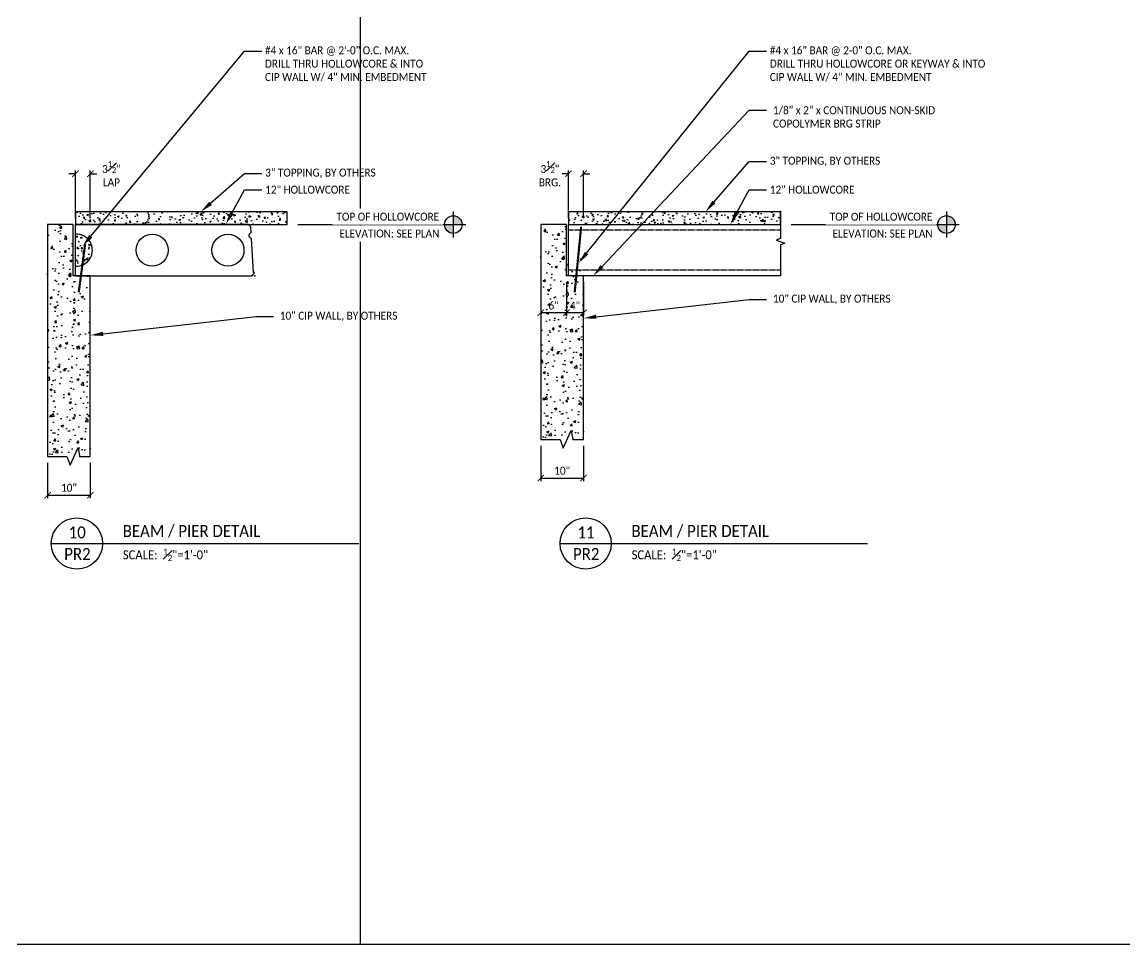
# Model space of a CAD drawing. Header units: inches. Extents: x -4800 to 29350, y 0 to 14051.
# Drawn here: x 1325.4 to 1583.8, y 292.1 to 510 of the extents above; entities that cross this region are included whole.
import ezdxf
from ezdxf import colors
from ezdxf.entities.mleader import LeaderData, LeaderLine
from ezdxf.enums import TextEntityAlignment as Align
from ezdxf.math import Vec2, Vec3

# ---------------------------------------------------------------- set-up
doc = ezdxf.new("R2010")
doc.units = ezdxf.units.IN
doc.header["$LTSCALE"] = 0.5
doc.header["$MEASUREMENT"] = 0
doc.linetypes.add('HIDDEN', pattern=[0.375, 0.25, -0.125])
for name, color, linetype in [('Concrete', 8, 'Continuous'), ('DET - DIMENSIONS', 3, 'Continuous'), ('DET - TAG TITLE', 3, 'Continuous'), ('Dim', 3, 'Continuous'), ('Dim - All', 3, 'Continuous'), ('Hatch', 8, 'Continuous'), ('PC PLK - 12H in CONT.', 150, 'Continuous'), ('PC PLK - 12L in CONT.', 151, 'Continuous'), ('PC PLK - DETAIL SECION', 1, 'Continuous'), ('Plank -  8 inch', 70, 'Continuous'), ('Plank - 12 inch', 150, 'Continuous'), ('Rebar', 150, 'Continuous'), ('Text - Detail', 3, 'Continuous'), ('TITLE - TEXT', 3, 'Continuous'), ('Walls - CMU-CIP', 12, 'Continuous')]:
    doc.layers.add(name, color=color, linetype=linetype)
doc.layers.add('SHT - NO PLOT LINE 4', color=190, linetype='Continuous', plot=False)
doc.layers.get('0').freeze()
doc.styles.add('CMC-NARROW', font='calibril.ttf', dxfattribs={"width": 0.9})
doc.dimstyles.new('CMC-NARROW', dxfattribs={"dimscale": 96, "dimtxt": 0.078125, "dimasz": 0.0625, "dimexe": 0.03125, "dimexo": 0.0625, "dimgap": 0.03125, "dimtad": 1, "dimdec": 4, "dimzin": 3, "dimdsep": 46, "dimlunit": 4, "dimtxsty": 'CMC-NARROW', "dimblk": 'ARCHTICK', "dimcen": 0, "dimclrd": 256, "dimclre": 256, "dimclrt": 256, "dimazin": 1, "dimtfac": 0.75, "dimtdec": 4, "dimtofl": 0, "dimtmove": 1, "dimatfit": 0, "dimfxl": 1, "dimtfillclr": 256, "dimfrac": 1, "dimtzin": 0, "dimlwd": -1, "dimlwe": -1, "dimarcsym": 0})

# ---------------------------------------------------------------- blocks, each defined once
blk = doc.blocks.new('_ArchTick')
at = {"color": 0, "linetype": 'ByBlock', "const_width": 0.15}
blk.add_lwpolyline([(-0.5, -0.5), (0.5, 0.5)], dxfattribs=at)
blk = doc.blocks.new('*D54')
at = {"layer": 'Defpoints', "color": 0, "transparency": 16777216}
for p in [(1200, 294), (2160, 294), (2160, 195.9)]:
    blk.add_point(p, dxfattribs=at)
at = {"layer": 'SHT - NO PLOT LINE 4', "transparency": 16777216}
for p, q in [((1200, 275.25), (1200, 186.52)), ((2160, 275.25), (2160, 186.52)), ((1200, 195.9), (2160, 195.9))]:
    blk.add_line(p, q, dxfattribs=at)
at = {"layer": 'SHT - NO PLOT LINE 4', "transparency": 16777216, "xscale": 18.75, "yscale": 18.75, "zscale": 18.75, "rotation": 180}
blk.add_blockref('_ArchTick', (1200, 195.9), dxfattribs=at)
at = {"layer": 'SHT - NO PLOT LINE 4', "transparency": 16777216, "xscale": 18.75, "yscale": 18.75, "zscale": 18.75}
blk.add_blockref('_ArchTick', (2160, 195.9), dxfattribs=at)
at = {"layer": 'SHT - NO PLOT LINE 4', "transparency": 16777216, "insert": (1680, 217.24), "char_height": 23.438, "attachment_point": 5, "style": 'CMC-NARROW'}
blk.add_mtext('80\'-0"', dxfattribs=at)
blk = doc.blocks.new('_Integral')
at = {"color": 0, "linetype": 'ByBlock', "lineweight": -2}
for centre, start, end in [((0.445, -0.091), 102, 168), ((-0.445, 0.091), 282, 348)]:
    blk.add_arc(centre, 0.454, start, end, dxfattribs=at)
blk = doc.blocks.new('*D525')
at = {"layer": 'Defpoints', "color": 0, "transparency": 16777216}
for p in [(1337.93, 474.48), (1337.93, 462.57), (1341.43, 462.57)]:
    blk.add_point(p, dxfattribs=at)
at = {"layer": 'DET - DIMENSIONS', "transparency": 16777216}
for p, q in [((1337.93, 474.48), (1336.43, 474.48)), ((1337.93, 464.07), (1337.93, 475.23)), ((1341.43, 464.07), (1341.43, 475.23)), ((1341.43, 474.48), (1342.93, 474.48))]:
    blk.add_line(p, q, dxfattribs=at)
at = {"layer": 'DET - DIMENSIONS', "transparency": 16777216, "xscale": 1.5, "yscale": 1.5, "zscale": 1.5}
blk.add_blockref('_ArchTick', (1337.93, 474.48), dxfattribs=at)
at = {"layer": 'DET - DIMENSIONS', "transparency": 16777216, "xscale": 1.5, "yscale": 1.5, "zscale": 1.5, "rotation": 180}
blk.add_blockref('_ArchTick', (1341.43, 474.48), dxfattribs=at)
at = {"layer": 'DET - DIMENSIONS', "transparency": 16777216, "insert": (1346.39, 474.48), "char_height": 1.875, "attachment_point": 5, "style": 'CMC-NARROW'}
blk.add_mtext('3{\\H0.75x;\\S1#2;}"\\PLAP', dxfattribs=at)
blk = doc.blocks.new('*D524')
at = {"layer": 'Defpoints', "color": 0, "transparency": 16777216}
for p in [(1331.43, 408.24), (1341.43, 408.24), (1341.43, 399.18)]:
    blk.add_point(p, dxfattribs=at)
at = {"layer": 'Dim', "transparency": 16777216}
for p, q in [((1331.43, 406.74), (1331.43, 398.43)), ((1341.43, 406.74), (1341.43, 398.43)), ((1331.43, 399.18), (1341.43, 399.18))]:
    blk.add_line(p, q, dxfattribs=at)
at = {"layer": 'Dim', "transparency": 16777216, "xscale": 1.5, "yscale": 1.5, "zscale": 1.5, "rotation": 180}
blk.add_blockref('_ArchTick', (1331.43, 399.18), dxfattribs=at)
at = {"layer": 'Dim', "transparency": 16777216, "xscale": 1.5, "yscale": 1.5, "zscale": 1.5}
blk.add_blockref('_ArchTick', (1341.43, 399.18), dxfattribs=at)
at = {"layer": 'Dim', "transparency": 16777216, "insert": (1336.43, 400.89), "char_height": 1.875, "attachment_point": 5, "style": 'CMC-NARROW'}
blk.add_mtext('10"', dxfattribs=at)
blk = doc.blocks.new('A$C6D9D12D0')
at = {"layer": 'Concrete'}
h = blk.add_hatch(dxfattribs=at)
h.set_pattern_fill('AR-CONC', color=256, scale=0.5)
h.set_pattern_definition([(50, (-8908.611, -855.5062), (3.5863009, -0.3137607), [0.375, -4.125]), (355, (-8908.611, -855.506), (-0.6937567, 3.7609607), [0.3, -3.3]), (100.451444, (-8908.3123, -855.5323), (2.8925442, 3.4472), [0.318701, -3.5057106]), (46.1842, (-8908.611, -854.506), (5.3362067, -0.8275964), [0.5625, -6.1875]), (96.635635, (-8908.1664, -854.575), (4.6733097, 4.870593), [0.4780517, -5.2585688]), (351.184164, (-8908.611, -854.506), (4.6733097, 4.870593), [0.45, -4.95]), (21, (-8908.111, -854.7562), (2.9845353, -2.0130945), [0.375, -4.125]), (326, (-8908.111, -854.756), (1.2165767, 3.6257502), [0.3, -3.3]), (71.451445, (-8907.8624, -854.924), (4.2011119, 1.6126558), [0.318701, -3.5057106]), (37.5, (-8908.6111, -855.5062), (0.06079928, 1.66446927), [0, -3.26, 0, -3.35, 0, -3.3125]), (7.5, (-8908.6111, -855.5062), (1.3153477, 1.97205856), [0, -1.91, 0, -3.185, 0, -1.2625]), (327.5, (-8909.7261, -855.5062), (2.66911218, -0.11277436), [0, -1.25, 0, -3.9, 0, -5.175]), (317.5, (-8910.2261, -855.5062), (2.91593085, 0.5005249), [0, -1.625, 0, -2.59, 0, -3.675])])
h.paths.add_polyline_path([(0, 9.74), (0, 2.26, 1.069045)])
at = {"layer": 'PC PLK - 12H in CONT.'}
blk.add_line((0, 0), (0, 12), dxfattribs=at)
blk.add_lwpolyline([(0, 0), (41.4, 0), (41.91, 0.51), (41.94, 0.75), (41.7, 0.75), (41.24, 8.76, -0.769999), (41.15, 10.07), (41.08, 11.5), (40.58, 12), (0, 12)], format="xyb", dxfattribs=at)
for centre in [(18, 6), (35.75, 6)]:
    blk.add_circle(centre, 3.75, dxfattribs=at)
blk.add_arc((0.25, 6), 3.75, 266.1774, 93.8226, dxfattribs=at)
at = {"layer": 'PC PLK - 12L in CONT.'}
blk.add_point((42, 0), dxfattribs=at)
blk = doc.blocks.new('*D527')
at = {"layer": 'Defpoints', "color": 0, "transparency": 16777216}
for p in [(1453.46, 474.48), (1453.46, 462.57), (1456.96, 462.57)]:
    blk.add_point(p, dxfattribs=at)
at = {"layer": 'DET - DIMENSIONS', "transparency": 16777216}
for p, q in [((1453.46, 474.48), (1451.96, 474.48)), ((1453.46, 464.07), (1453.46, 475.23)), ((1456.96, 464.07), (1456.96, 475.23)), ((1456.96, 474.48), (1458.46, 474.48))]:
    blk.add_line(p, q, dxfattribs=at)
at = {"layer": 'DET - DIMENSIONS', "transparency": 16777216, "xscale": 1.5, "yscale": 1.5, "zscale": 1.5}
blk.add_blockref('_ArchTick', (1453.46, 474.48), dxfattribs=at)
at = {"layer": 'DET - DIMENSIONS', "transparency": 16777216, "xscale": 1.5, "yscale": 1.5, "zscale": 1.5, "rotation": 180}
blk.add_blockref('_ArchTick', (1456.96, 474.48), dxfattribs=at)
at = {"layer": 'DET - DIMENSIONS', "transparency": 16777216, "insert": (1449.09, 474.48), "char_height": 1.875, "attachment_point": 5, "style": 'CMC-NARROW'}
blk.add_mtext('3{\\H0.75x;\\S1#2;}"\\PBRG.', dxfattribs=at)
blk = doc.blocks.new('*D528')
at = {"layer": 'Defpoints', "color": 0, "transparency": 16777216}
for p in [(1446.96, 412.24), (1456.96, 412.24), (1456.96, 403.18)]:
    blk.add_point(p, dxfattribs=at)
at = {"layer": 'Dim', "transparency": 16777216}
for p, q in [((1446.96, 410.74), (1446.96, 402.43)), ((1456.96, 410.74), (1456.96, 402.43)), ((1446.96, 403.18), (1456.96, 403.18))]:
    blk.add_line(p, q, dxfattribs=at)
at = {"layer": 'Dim', "transparency": 16777216, "xscale": 1.5, "yscale": 1.5, "zscale": 1.5, "rotation": 180}
blk.add_blockref('_ArchTick', (1446.96, 403.18), dxfattribs=at)
at = {"layer": 'Dim', "transparency": 16777216, "xscale": 1.5, "yscale": 1.5, "zscale": 1.5}
blk.add_blockref('_ArchTick', (1456.96, 403.18), dxfattribs=at)
at = {"layer": 'Dim', "transparency": 16777216, "insert": (1451.96, 404.89), "char_height": 1.875, "attachment_point": 5, "style": 'CMC-NARROW'}
blk.add_mtext('10"', dxfattribs=at)
blk = doc.blocks.new('*D529')
at = {"layer": 'Defpoints', "color": 0, "transparency": 16777216}
for p in [(1452.96, 450.57), (1456.96, 450.57), (1452.96, 441.89)]:
    blk.add_point(p, dxfattribs=at)
at = {"layer": 'DET - DIMENSIONS', "transparency": 16777216}
for p, q in [((1452.96, 449.07), (1452.96, 441.14)), ((1456.96, 449.07), (1456.96, 441.14)), ((1456.96, 441.89), (1452.96, 441.89))]:
    blk.add_line(p, q, dxfattribs=at)
at = {"layer": 'DET - DIMENSIONS', "transparency": 16777216, "xscale": 1.5, "yscale": 1.5, "zscale": 1.5, "rotation": 180}
blk.add_blockref('_ArchTick', (1452.96, 441.89), dxfattribs=at)
at = {"layer": 'DET - DIMENSIONS', "transparency": 16777216, "xscale": 1.5, "yscale": 1.5, "zscale": 1.5}
blk.add_blockref('_ArchTick', (1456.96, 441.89), dxfattribs=at)
at = {"layer": 'DET - DIMENSIONS', "transparency": 16777216, "insert": (1454.96, 443.58), "char_height": 1.875, "attachment_point": 5, "style": 'CMC-NARROW'}
blk.add_mtext('4"', dxfattribs=at)
blk = doc.blocks.new('*D530')
at = {"layer": 'Defpoints', "color": 0, "transparency": 16777216}
for p in [(1446.96, 462.57), (1452.96, 450.57), (1446.96, 441.89)]:
    blk.add_point(p, dxfattribs=at)
at = {"layer": 'DET - DIMENSIONS', "transparency": 16777216}
for p, q in [((1446.96, 461.07), (1446.96, 441.14)), ((1452.96, 449.07), (1452.96, 441.14)), ((1452.96, 441.89), (1446.96, 441.89))]:
    blk.add_line(p, q, dxfattribs=at)
at = {"layer": 'DET - DIMENSIONS', "transparency": 16777216, "xscale": 1.5, "yscale": 1.5, "zscale": 1.5, "rotation": 180}
blk.add_blockref('_ArchTick', (1446.96, 441.89), dxfattribs=at)
at = {"layer": 'DET - DIMENSIONS', "transparency": 16777216, "xscale": 1.5, "yscale": 1.5, "zscale": 1.5}
blk.add_blockref('_ArchTick', (1452.96, 441.89), dxfattribs=at)
at = {"layer": 'DET - DIMENSIONS', "transparency": 16777216, "insert": (1449.96, 443.59), "char_height": 1.875, "attachment_point": 5, "style": 'CMC-NARROW'}
blk.add_mtext('6"', dxfattribs=at)

msp = doc.modelspace()

# ---------------------------------------------------------------- linework, layer by layer
at = {"layer": 'SHT - NO PLOT LINE 4'}
msp.add_line((1404.6875, 294), (1404.6875, 960), dxfattribs=at)
msp.add_lwpolyline([(1200, 294), (2018.75, 294), (2018.75, 960), (1200, 960)], close=True, dxfattribs=at)

# ---------------------------------------------------------------- dimensions: what is measured, and where the dimension line sits
dim = msp.add_linear_dim(base=(2160, 195.89633), p1=(1200, 294), p2=(2160, 294), dimstyle='CMC-NARROW', override={"dimscale": 300}, dxfattribs=at)
dim.commit()
dim.dimension.update_dxf_attribs({"geometry": '*D54', "text_midpoint": (1680, 217.24248)})

# ---------------------------------------------------------------- next in the draw order: leaders
at = {"layer": 'TITLE - TEXT'}
ml = msp.add_multileader_mtext('Standard', dxfattribs=at)
ml.set_content('\\A1;- TOP OF GARAGE FLOOR SLAB ELEVATION = {\\C6;(-12\'-8")}  (AT HIGH POINTS)', color=256, style='CMC-NARROW')
ml.set_leader_properties(linetype='ByLayer')
ml.set_arrow_properties(name='INTEGRAL')
ml.build(insert=Vec2(0, 0))
ml.multileader.update_dxf_attribs({"dogleg_length": 0.36, "arrow_head_size": 18, "scale": 48})
ctx = ml.context
ctx.base_point, ctx.scale, ctx.char_height, ctx.arrow_head_size, ctx.landing_gap_size, ctx.plane_origin = Vec3(3494.20543, 6145.12868), 48, 11.25, 18, 144, Vec3(3457.67065, 6197.67004)
notes = []
notes.append((ctx, [(0, (0, 0, 0), (0, 0), (1, 0), 1, [])]))
ctx.mtext.insert, ctx.mtext.flow_direction = Vec3(3638.20543, 6152.22916), 5
ctx.mtext.has_bg_fill, ctx.mtext.bg_color, ctx.mtext.bg_scale_factor, ctx.mtext.bg_transparency, ctx.mtext.use_window_bg_color = 1, -1027028792, 1.5, 0, 1
for ctx, leaders in notes:
    for number, flags, end, landing, length, lines in leaders:
        leader = LeaderData()
        leader.index, (leader.has_last_leader_line, leader.has_dogleg_vector, leader.attachment_direction) = number, flags
        leader.last_leader_point, leader.dogleg_vector, leader.dogleg_length = Vec3(end), Vec3(landing), length
        for number, points, colour, breaks in lines:
            line = LeaderLine()
            line.index, line.vertices, line.color, line.breaks = number, Vec3.list(points), colors.encode_raw_color(colour), breaks
            leader.lines.append(line)
        ctx.leaders.append(leader)

# ---------------------------------------------------------------- next in the draw order: leaders
ml = msp.add_multileader_mtext('Standard', dxfattribs=at)
ml.set_content('\\A1;- TOP OF INTERIOR COLUMN FOOTING ELEVATION = {\\C6;NA} (U.N.O.)', color=256, style='CMC-NARROW')
ml.set_leader_properties(linetype='ByLayer')
ml.set_arrow_properties(name='INTEGRAL')
ml.build(insert=Vec2(0, 0))
ml.multileader.update_dxf_attribs({"dogleg_length": 0.36, "arrow_head_size": 18, "scale": 48})
ctx = ml.context
ctx.base_point, ctx.scale, ctx.char_height, ctx.arrow_head_size, ctx.landing_gap_size, ctx.plane_origin = Vec3(3494.20543, 6170.67558), 48, 11.25, 18, 144, Vec3(3457.67065, 6223.21694)
notes = []
notes.append((ctx, [(0, (0, 0, 0), (0, 0), (1, 0), 1, [])]))
ctx.mtext.insert, ctx.mtext.flow_direction = Vec3(3638.20543, 6177.77606), 5
ctx.mtext.has_bg_fill, ctx.mtext.bg_color, ctx.mtext.bg_scale_factor, ctx.mtext.bg_transparency, ctx.mtext.use_window_bg_color = 1, -1027028792, 1.5, 0, 1
for ctx, leaders in notes:
    for number, flags, end, landing, length, lines in leaders:
        leader = LeaderData()
        leader.index, (leader.has_last_leader_line, leader.has_dogleg_vector, leader.attachment_direction) = number, flags
        leader.last_leader_point, leader.dogleg_vector, leader.dogleg_length = Vec3(end), Vec3(landing), length
        for number, points, colour, breaks in lines:
            line = LeaderLine()
            line.index, line.vertices, line.color, line.breaks = number, Vec3.list(points), colors.encode_raw_color(colour), breaks
            leader.lines.append(line)
        ctx.leaders.append(leader)

# ---------------------------------------------------------------- next in the draw order: leaders
ml = msp.add_multileader_mtext('Standard', dxfattribs=at)
ml.set_content('\\A1;- TOP OF PRECAST PLANK ELEV. "LEVEL-1" = {\\C6;(-0\'-3") }(U.N.O.)', color=256, style='CMC-NARROW')
ml.set_leader_properties(linetype='ByLayer')
ml.set_arrow_properties(name='INTEGRAL')
ml.build(insert=Vec2(0, 0))
ml.multileader.update_dxf_attribs({"dogleg_length": 0.36, "arrow_head_size": 18, "scale": 48})
ctx = ml.context
ctx.base_point, ctx.scale, ctx.char_height, ctx.arrow_head_size, ctx.landing_gap_size, ctx.plane_origin = Vec3(3494.20543, 6119.32985), 48, 11.25, 18, 144, Vec3(3457.67065, 6173.9429)
notes = []
notes.append((ctx, [(0, (0, 0, 0), (0, 0), (1, 0), 1, [])]))
ctx.mtext.insert, ctx.mtext.flow_direction = Vec3(3638.20543, 6126.43033), 5
ctx.mtext.has_bg_fill, ctx.mtext.bg_color, ctx.mtext.bg_scale_factor, ctx.mtext.bg_transparency, ctx.mtext.use_window_bg_color = 1, -1027028792, 1.5, 0, 1
for ctx, leaders in notes:
    for number, flags, end, landing, length, lines in leaders:
        leader = LeaderData()
        leader.index, (leader.has_last_leader_line, leader.has_dogleg_vector, leader.attachment_direction) = number, flags
        leader.last_leader_point, leader.dogleg_vector, leader.dogleg_length = Vec3(end), Vec3(landing), length
        for number, points, colour, breaks in lines:
            line = LeaderLine()
            line.index, line.vertices, line.color, line.breaks = number, Vec3.list(points), colors.encode_raw_color(colour), breaks
            leader.lines.append(line)
        ctx.leaders.append(leader)

# ---------------------------------------------------------------- next in the draw order: leaders
ml = msp.add_multileader_mtext('Standard', dxfattribs=at)
ml.set_content('\\A1;- TOP OF FIN. FLOOR ELEV. "LEVEL-1" = {\\C6;0\'-0"} ({\\C6;3" TOPPING})', color=256, style='CMC-NARROW')
ml.set_leader_properties(linetype='ByLayer')
ml.set_arrow_properties(name='INTEGRAL')
ml.build(insert=Vec2(0, 0))
ml.multileader.update_dxf_attribs({"dogleg_length": 0.36, "arrow_head_size": 18, "scale": 48})
ctx = ml.context
ctx.base_point, ctx.scale, ctx.char_height, ctx.arrow_head_size, ctx.landing_gap_size, ctx.plane_origin = Vec3(3494.20543, 6092.66734), 48, 11.25, 18, 144, Vec3(3457.67065, 6150.14846)
notes = []
notes.append((ctx, [(0, (0, 0, 0), (0, 0), (1, 0), 1, [])]))
ctx.mtext.insert, ctx.mtext.flow_direction = Vec3(3638.20543, 6099.76782), 5
ctx.mtext.has_bg_fill, ctx.mtext.bg_color, ctx.mtext.bg_scale_factor, ctx.mtext.bg_transparency, ctx.mtext.use_window_bg_color = 1, -1027028792, 1.5, 0, 1
for ctx, leaders in notes:
    for number, flags, end, landing, length, lines in leaders:
        leader = LeaderData()
        leader.index, (leader.has_last_leader_line, leader.has_dogleg_vector, leader.attachment_direction) = number, flags
        leader.last_leader_point, leader.dogleg_vector, leader.dogleg_length = Vec3(end), Vec3(landing), length
        for number, points, colour, breaks in lines:
            line = LeaderLine()
            line.index, line.vertices, line.color, line.breaks = number, Vec3.list(points), colors.encode_raw_color(colour), breaks
            leader.lines.append(line)
        ctx.leaders.append(leader)

# ---------------------------------------------------------------- next in the draw order: leaders
ml = msp.add_multileader_mtext('Standard', dxfattribs=at)
ml.set_content('\\A1;- TOP OF PRECAST PLANK ELEV. "COURTYARD" = {\\C6;(-0\'-9") SEE PLAN FOR LOC.}', color=256, style='CMC-NARROW')
ml.set_leader_properties(linetype='ByLayer')
ml.set_arrow_properties(name='INTEGRAL')
ml.build(insert=Vec2(0, 0))
ml.multileader.update_dxf_attribs({"dogleg_length": 0.36, "arrow_head_size": 18, "scale": 48})
ctx = ml.context
ctx.base_point, ctx.scale, ctx.char_height, ctx.arrow_head_size, ctx.landing_gap_size, ctx.plane_origin = Vec3(3494.20543, 6065.71771), 48, 11.25, 18, 144, Vec3(3457.67065, 6120.33076)
notes = []
notes.append((ctx, [(0, (0, 0, 0), (0, 0), (1, 0), 1, [])]))
ctx.mtext.insert, ctx.mtext.flow_direction = Vec3(3638.20543, 6072.81819), 5
ctx.mtext.has_bg_fill, ctx.mtext.bg_color, ctx.mtext.bg_scale_factor, ctx.mtext.bg_transparency, ctx.mtext.use_window_bg_color = 1, -1027028792, 1.5, 0, 1
for ctx, leaders in notes:
    for number, flags, end, landing, length, lines in leaders:
        leader = LeaderData()
        leader.index, (leader.has_last_leader_line, leader.has_dogleg_vector, leader.attachment_direction) = number, flags
        leader.last_leader_point, leader.dogleg_vector, leader.dogleg_length = Vec3(end), Vec3(landing), length
        for number, points, colour, breaks in lines:
            line = LeaderLine()
            line.index, line.vertices, line.color, line.breaks = number, Vec3.list(points), colors.encode_raw_color(colour), breaks
            leader.lines.append(line)
        ctx.leaders.append(leader)

# ---------------------------------------------------------------- next in the draw order: hatches: boundary and pattern name
at = {"layer": 'Concrete'}
h = msp.add_hatch(dxfattribs=at)
h.set_pattern_fill('AR-CONC', color=256, scale=0.5)
h.set_pattern_definition([(50, (-4450.619, 1422.117), (3.5863009, -0.3137607), [0.375, -4.125]), (355, (-4450.619, 1422.117), (-0.6937567, 3.7609607), [0.3, -3.3]), (100.451444, (-4450.32, 1422.0908), (2.8925442, 3.4472), [0.318701, -3.5057106]), (46.1842, (-4450.619, 1423.117), (5.3362067, -0.8275964), [0.5625, -6.1875]), (96.63564, (-4450.174, 1423.048), (4.6733097, 4.870593), [0.4780517, -5.258569]), (351.18416, (-4450.619, 1423.117), (4.6733097, 4.870593), [0.45, -4.95]), (21, (-4450.119, 1422.867), (2.9845353, -2.0130945), [0.375, -4.125]), (326, (-4450.119, 1422.867), (1.2165767, 3.6257502), [0.3, -3.3]), (71.451445, (-4449.8702, 1422.699), (4.2011119, 1.6126558), [0.318701, -3.5057106]), (37.5, (-4450.6189, 1422.1169), (0.06079928, 1.66446927), [0, -3.26, 0, -3.35, 0, -3.3125]), (7.5, (-4450.6189, 1422.1169), (1.3153477, 1.97205856), [0, -1.91, 0, -3.185, 0, -1.2625]), (327.5, (-4451.7339, 1422.1169), (2.66911218, -0.11277436), [0, -1.25, 0, -3.9, 0, -5.175]), (317.5, (-4452.234, 1422.117), (2.91593085, 0.5005249), [0, -1.625, 0, -2.59, 0, -3.675])])
h.paths.add_polyline_path([(1387.56099, 462.56776), (1387.56099, 465.56776), (1337.93183, 465.56776), (1337.93183, 462.56776)])
h = msp.add_hatch(dxfattribs=at)
h.set_pattern_fill('AR-CONC', color=256, scale=0.5)
h.set_pattern_definition([(50, (-4335.086, 1423.117), (3.5863009, -0.3137607), [0.375, -4.125]), (355, (-4335.086, 1423.117), (-0.6937567, 3.7609607), [0.3, -3.3]), (100.451444, (-4334.7873, 1423.0908), (2.8925442, 3.4472), [0.318701, -3.5057106]), (46.1842, (-4335.086, 1424.117), (5.3362067, -0.8275964), [0.5625, -6.1875]), (96.63564, (-4334.6415, 1424.048), (4.6733097, 4.870593), [0.4780517, -5.258569]), (351.18416, (-4335.086, 1424.117), (4.6733097, 4.870593), [0.45, -4.95]), (21, (-4334.586, 1423.867), (2.9845353, -2.0130945), [0.375, -4.125]), (326, (-4334.586, 1423.867), (1.2165767, 3.6257502), [0.3, -3.3]), (71.451445, (-4334.3374, 1423.699), (4.2011119, 1.6126558), [0.318701, -3.5057106]), (37.5, (-4335.0861, 1423.1169), (0.06079928, 1.66446927), [0, -3.26, 0, -3.35, 0, -3.3125]), (7.5, (-4335.0861, 1423.1169), (1.3153477, 1.97205856), [0, -1.91, 0, -3.185, 0, -1.2625]), (327.5, (-4336.2011, 1423.1169), (2.66911218, -0.11277436), [0, -1.25, 0, -3.9, 0, -5.175]), (317.5, (-4336.7011, 1423.117), (2.91593085, 0.5005249), [0, -1.625, 0, -2.59, 0, -3.675])])
h.paths.add_polyline_path([(1503.09374, 462.56776), (1503.09374, 465.56776), (1453.46459, 465.56776), (1453.46459, 462.56776)])
at = {"layer": 'Hatch'}
h = msp.add_hatch(dxfattribs=at)
h.set_pattern_fill('AR-CONC', color=256, scale=0.75)
h.set_pattern_definition([(50, (4049.8906, 229.7177), (5.3794514, -0.470641), [0.5625, -6.1875]), (355, (4049.8906, 229.718), (-1.040635, 5.641441), [0.45, -4.95]), (100.45144, (4050.339, 229.6785), (4.338816, 5.1708), [0.478051, -5.258566]), (46.1842, (4049.8906, 231.218), (8.00431, -1.241395), [0.84375, -9.28125]), (96.63564, (4050.5576, 231.114), (7.009965, 7.30589), [0.717078, -7.887853]), (351.18416, (4049.8906, 231.218), (7.009965, 7.30589), [0.675, -7.425]), (21, (4050.6406, 230.8427), (4.476803, -3.019642), [0.5625, -6.1875]), (326, (4050.6406, 230.843), (1.824865, 5.438625), [0.45, -4.95]), (71.45144, (4051.0136, 230.591), (6.301668, 2.418984), [0.478051, -5.258566]), (37.5, (4049.8906, 229.7177), (0.0911989, 2.4967039), [0, -4.89, 0, -5.025, 0, -4.96875]), (7.5, (4049.8906, 229.7177), (1.9730215, 2.9580878), [0, -2.865, 0, -4.7775, 0, -1.89375]), (327.5, (4048.218, 229.7177), (4.0036683, -0.1691615), [0, -1.875, 0, -5.85, 0, -7.7625]), (317.5, (4047.468, 229.7177), (4.3738963, 0.7507874), [0, -2.4375, 0, -3.885, 0, -5.5125])])
h.paths.add_polyline_path([(1341.43183, 408.23958), (1341.43183, 450.56776), (1337.43183, 450.56776), (1337.43183, 462.56776), (1331.43183, 462.56776), (1331.43183, 408.23958), (1335.93183, 408.23958), (1336.68183, 406.17897), (1338.55683, 410.30018), (1338.93183, 408.23958)])
h = msp.add_hatch(color=256, dxfattribs=at)
h.dxf.hatch_style = 1
h.paths.add_polyline_path([(1426.46329, 464.63125, -0.414213562), (1428.52678, 462.56776), (1426.46329, 462.56776)])
h.paths.add_polyline_path([(1424.39979, 462.56776), (1426.46329, 462.56776), (1426.46329, 460.50426, -0.414213562)])
h = msp.add_hatch(dxfattribs=at)
h.set_pattern_fill('AR-CONC', color=256, scale=0.75)
h.set_pattern_definition([(50, (4165.4233, 233.7177), (5.3794514, -0.470641), [0.5625, -6.1875]), (355, (4165.4233, 233.718), (-1.040635, 5.641441), [0.45, -4.95]), (100.45144, (4165.8716, 233.6785), (4.338816, 5.1708), [0.478051, -5.258566]), (46.1842, (4165.423, 235.218), (8.00431, -1.241395), [0.84375, -9.28125]), (96.63564, (4166.09, 235.114), (7.009965, 7.30589), [0.717078, -7.887853]), (351.18416, (4165.423, 235.218), (7.009965, 7.30589), [0.675, -7.425]), (21, (4166.1733, 234.8427), (4.476803, -3.019642), [0.5625, -6.1875]), (326, (4166.1733, 234.843), (1.824865, 5.438625), [0.45, -4.95]), (71.45144, (4166.5464, 234.591), (6.301668, 2.418984), [0.478051, -5.258566]), (37.5, (4165.4233, 233.7177), (0.0911989, 2.4967039), [0, -4.89, 0, -5.025, 0, -4.96875]), (7.5, (4165.4233, 233.7177), (1.9730215, 2.9580878), [0, -2.865, 0, -4.7775, 0, -1.89375]), (327.5, (4163.7508, 233.7177), (4.0036683, -0.1691615), [0, -1.875, 0, -5.85, 0, -7.7625]), (317.5, (4163.0008, 233.7177), (4.3738963, 0.7507874), [0, -2.4375, 0, -3.885, 0, -5.5125])])
h.paths.add_polyline_path([(1456.96459, 412.23958), (1456.96459, 454.56776), (1452.96459, 454.56776), (1452.96459, 462.56776), (1446.96459, 462.56776), (1446.96459, 412.23958), (1451.46459, 412.23958), (1452.21459, 410.17897), (1454.08959, 414.30018), (1454.46459, 412.23958)])
h = msp.add_hatch(color=256, dxfattribs=at)
h.dxf.hatch_style = 1
h.paths.add_polyline_path([(1541.99604, 464.63125, -0.414213562), (1544.05954, 462.56776), (1541.99604, 462.56776)])
h.paths.add_polyline_path([(1539.93255, 462.56776), (1541.99604, 462.56776), (1541.99604, 460.50426, -0.414213562)])

# ---------------------------------------------------------------- next in the draw order: linework, layer by layer
at = {"layer": 'Concrete'}
for points in [[(1337.93183, 462.56776), (1387.56099, 462.56776), (1387.56099, 465.56776), (1337.93183, 465.56776)], [(1453.46459, 462.56776), (1503.09374, 462.56776), (1503.09374, 465.56776), (1453.46459, 465.56776)]]:
    msp.add_lwpolyline(points, close=True, dxfattribs=at)
at = {"layer": 'DET - TAG TITLE'}
for p, q in [((1332.29493, 387.83172), (1344.29493, 387.83172)), ((1344.29493, 387.83172), (1404.29493, 387.83172)), ((1451.47285, 387.83172), (1463.47285, 387.83172)), ((1463.47285, 387.83172), (1523.47285, 387.83172))]:
    msp.add_line(p, q, dxfattribs=at)
for centre in [(1338.29493, 387.83172), (1457.47285, 387.83172)]:
    msp.add_circle(centre, 6, dxfattribs=at)
at = {"layer": 'Dim - All'}
for p, q in [((1426.46329, 465.60342), (1426.46329, 459.5321)), ((1541.99604, 465.60342), (1541.99604, 459.5321)), ((1390.07692, 462.56776), (1429.39983, 462.56776)), ((1505.60967, 462.56776), (1544.93259, 462.56776))]:
    msp.add_line(p, q, dxfattribs=at)
msp.add_circle((1426.46329, 462.56776), 2.0635, dxfattribs=at)
at = {"layer": 'Plank -  8 inch', "linetype": 'HIDDEN'}
for p, q in [((1503.09374, 461.22401), (1453.46459, 461.22401)), ((1503.09374, 451.91151), (1453.46459, 451.91151))]:
    msp.add_line(p, q, dxfattribs=at)
at = {"layer": 'Plank -  8 inch'}
msp.add_lwpolyline([(1503.09374, 450.56776), (1453.46459, 450.56776), (1453.46459, 462.56776), (1503.09374, 462.56776)], dxfattribs=at)
at = {"layer": 'Plank - 12 inch', "color": 3, "linetype": 'Continuous'}
msp.add_lwpolyline([(1503.09374, 465.81776), (1503.09374, 459.31776), (1502.06344, 458.94276), (1504.12405, 458.19276), (1503.09374, 457.81776), (1503.09374, 450.56776)], dxfattribs=at)
at = {"layer": 'Rebar', "const_width": 0.5}
for points in [[(1456.40556, 462.0538), (1454.89974, 446.68712)], [(1340.22641, 458.0538), (1338.7206, 446.68712)]]:
    msp.add_lwpolyline(points, dxfattribs=at)
at = {"layer": 'Walls - CMU-CIP'}
for points in [[(1341.43183, 408.23958), (1341.43183, 450.56776), (1337.43183, 450.56776), (1337.43183, 450.56776), (1337.43183, 462.56776), (1331.43183, 462.56776), (1331.43183, 408.23958), (1335.93183, 408.23958), (1336.68183, 406.17897), (1338.55683, 410.30018), (1338.93183, 408.23958)], [(1456.96459, 412.23958), (1456.96459, 450.56776), (1452.96459, 450.56776), (1452.96459, 450.56776), (1452.96459, 462.56776), (1446.96459, 462.56776), (1446.96459, 412.23958), (1451.46459, 412.23958), (1452.21459, 410.17897), (1454.08959, 414.30018), (1454.46459, 412.23958)]]:
    msp.add_lwpolyline(points, close=True, dxfattribs=at)

# ---------------------------------------------------------------- next in the draw order: block references
at = {"layer": 'PC PLK - DETAIL SECION'}
msp.add_blockref('A$C6D9D12D0', (1337.93183, 450.56776), dxfattribs=at)

# ---------------------------------------------------------------- next in the draw order: texts
at = {"layer": 'DET - TAG TITLE', "style": 'CMC-NARROW', "width": 0.9}
for s, p in [('10', (1338.36428, 389.04706)), ('11', (1457.5422, 389.04706)), ('PR2', (1338.41505, 383.9757)), ('PR2', (1457.59296, 383.9757))]:
    msp.add_text(s, height=2.8125, dxfattribs=at).set_placement(p, align=Align.CENTER)
for p in [(1349.01947, 389.371), (1468.19738, 389.371)]:
    msp.add_text('BEAM / PIER DETAIL ', height=2.8125, dxfattribs=at).set_placement(p)
at = {"layer": 'DET - TAG TITLE', "char_height": 2.109375, "attachment_point": 1, "style": 'CMC-NARROW'}
for insert in [(1349.04981, 386.66375), (1468.22773, 386.66375)]:
    msp.add_mtext('\\A1;SCALE:  {\\H0.7x;\\S1#2;}"=1\'-0"', dxfattribs=dict(at, insert=insert))

# ---------------------------------------------------------------- next in the draw order: dimensions: what is measured, and where the dimension line sits
at = {"layer": 'DET - DIMENSIONS'}
for base, p1, p2, text, picture, middle in [((1337.93183, 474.48354), (1341.43183, 462.56776), (1337.93183, 462.56776), '<>\\XLAP', '*D525', (1346.39258, 474.48354)), ((1453.46459, 474.48354), (1456.96459, 462.56776), (1453.46459, 462.56776), '<>\\XBRG.', '*D527', (1449.09071, 474.48354))]:
    dim = msp.add_linear_dim(base=base, p1=p1, p2=p2, text=text, dimstyle='CMC-NARROW', override={"dimscale": 24}, dxfattribs=at)
    dim.commit()
    dim.dimension.update_dxf_attribs({"geometry": picture, "text_midpoint": middle, "dimtype": 160})
for base, p1, p2, picture, middle in [((1446.96459, 441.88746), (1452.96459, 450.56776), (1446.96459, 462.56776), '*D530', (1449.96459, 443.59371)), ((1452.96459, 441.88746), (1456.96459, 450.56776), (1452.96459, 450.56776), '*D529', (1454.96459, 443.57928))]:
    dim = msp.add_linear_dim(base=base, p1=p1, p2=p2, dimstyle='CMC-NARROW', override={"dimscale": 24}, dxfattribs=at)
    dim.commit()
    dim.dimension.update_dxf_attribs({"geometry": picture, "text_midpoint": middle})
at = {"layer": 'Dim'}
for base, p1, p2, picture, middle in [((1456.96459, 403.18153), (1446.96459, 412.23958), (1456.96459, 412.23958), '*D528', (1451.96459, 404.88922)), ((1341.43183, 399.18153), (1331.43183, 408.23958), (1341.43183, 408.23958), '*D524', (1336.43183, 400.88922))]:
    dim = msp.add_linear_dim(base=base, p1=p1, p2=p2, dimstyle='CMC-NARROW', override={"dimscale": 24}, dxfattribs=at)
    dim.commit()
    dim.dimension.update_dxf_attribs({"geometry": picture, "text_midpoint": middle})

# ---------------------------------------------------------------- next in the draw order: leaders
at = {"layer": 'Text - Detail'}
ml = msp.add_multileader_mtext('Standard', dxfattribs=at)
ml.set_content('\\A1;#4 x 16" BAR @ 2\'-0" O.C. MAX.\\PDRILL THRU HOLLOWCORE & INTO\\PCIP WALL W/ 4" MIN. EMBEDMENT', color=256, style='CMC-NARROW')
ml.set_leader_properties()
ml.build(insert=Vec2(0, 0))
ml.multileader.update_dxf_attribs({"dogleg_length": 0.25, "arrow_head_size": 3, "scale": 24})
ctx = ml.context
ctx.base_point, ctx.scale, ctx.char_height, ctx.arrow_head_size, ctx.landing_gap_size, ctx.plane_origin = Vec3(1381.59261, 503.19913), 24, 1.875, 3, 0.75, Vec3(1384.18372, 414.56115)
notes = []
notes.append((ctx, [(0, (1, 1, 0), (1377.52417, 503.19913), (1, 0), 4.06844, [(0, [(1339.62658, 457.526)], 0, [])])]))
ctx.mtext.insert, ctx.mtext.flow_direction = Vec3(1382.34261, 504.33062), 5
ml = msp.add_multileader_mtext('Standard', dxfattribs=at)
ml.set_content('\\A1;#4 x 16" BAR @ 2-0" O.C. MAX.\\PDRILL THRU HOLLOWCORE OR KEYWAY & INTO\\PCIP WALL W/ 4" MIN. EMBEDMENT', color=256, style='CMC-NARROW')
ml.set_leader_properties()
ml.build(insert=Vec2(0, 0))
ml.multileader.update_dxf_attribs({"dogleg_length": 0.25, "arrow_head_size": 3, "scale": 24})
ctx = ml.context
ctx.base_point, ctx.scale, ctx.char_height, ctx.arrow_head_size, ctx.landing_gap_size, ctx.plane_origin = Vec3(1499.85265, 503.19913), 24, 1.875, 3, 0.75, Vec3(1502.44376, 414.56115)
notes.append((ctx, [(0, (1, 1, 0), (1495.78421, 503.19913), (1, 0), 4.06844, [(0, [(1455.80573, 453.526)], 0, [])])]))
ctx.mtext.insert, ctx.mtext.flow_direction = Vec3(1500.60265, 504.33062), 5
ml = msp.add_multileader_mtext('Standard', dxfattribs=at)
ml.set_content('1/8" x 2" x CONTINUOUS NON-SKID \\PCOPOLYMER BRG STRIP', color=256, style='CMC-NARROW')
ml.set_leader_properties()
ml.build(insert=Vec2(0, 0))
ml.multileader.update_dxf_attribs({"dogleg_length": 0.25, "arrow_head_size": 3, "scale": 24})
ctx = ml.context
ctx.base_point, ctx.scale, ctx.char_height, ctx.arrow_head_size, ctx.landing_gap_size, ctx.plane_origin = Vec3(1499.85265, 489.34398), 24, 1.875, 3, 1.5, Vec3(1487.51724, 432.52288)
notes.append((ctx, [(0, (1, 1, 0), (1495.78421, 489.34398), (1, 0), 4.06844, [(0, [(1459.25058, 450.56776)], 0, [])])]))
ctx.mtext.insert, ctx.mtext.flow_direction = Vec3(1501.35265, 490.29374), 5
ml = msp.add_multileader_mtext('Standard', dxfattribs=at)
ml.set_content('12" HOLLOWCORE', color=256, style='CMC-NARROW')
ml.set_leader_properties()
ml.build(insert=Vec2(0, 0))
ml.multileader.update_dxf_attribs({"dogleg_length": 0.25, "arrow_head_size": 3, "scale": 24})
ctx = ml.context
ctx.base_point, ctx.scale, ctx.char_height, ctx.arrow_head_size, ctx.landing_gap_size, ctx.plane_origin = Vec3(1499.85265, 470.73052), 24, 1.875, 3, 0.75, Vec3(1508.44697, 466.89591)
notes.append((ctx, [(0, (1, 1, 0), (1495.78421, 470.73052), (1, 0), 4.06844, [(0, [(1491.35965, 462.64526)], 0, [])])]))
ctx.mtext.insert, ctx.mtext.flow_direction = Vec3(1500.60265, 471.68028), 5
ml = msp.add_multileader_mtext('Standard', dxfattribs=at)
ml.set_content('\\A1;10" CIP WALL, BY OTHERS', color=256, style='CMC-NARROW')
ml.set_leader_properties()
ml.build(insert=Vec2(0, 0))
ml.multileader.update_dxf_attribs({"dogleg_length": 0.25, "arrow_head_size": 3, "scale": 24})
ctx = ml.context
ctx.base_point, ctx.scale, ctx.char_height, ctx.arrow_head_size, ctx.landing_gap_size, ctx.plane_origin = Vec3(1499.85265, 445.01291), 24, 1.875, 3, 1.5, Vec3(1506.75545, 432.72149)
notes.append((ctx, [(0, (1, 1, 0), (1495.78421, 445.01291), (1, 0), 4.06844, [(0, [(1456.96459, 440.62626)], 0, [])])]))
ctx.mtext.insert, ctx.mtext.flow_direction = Vec3(1501.35265, 446.15882), 5
ml = msp.add_multileader_mtext('Standard', dxfattribs=at)
ml.set_content('\\A1;10" CIP WALL, BY OTHERS', color=256, style='CMC-NARROW')
ml.set_leader_properties()
ml.build(insert=Vec2(0, 0))
ml.multileader.update_dxf_attribs({"dogleg_length": 0.25, "arrow_head_size": 3, "scale": 24})
ctx = ml.context
ctx.base_point, ctx.scale, ctx.char_height, ctx.arrow_head_size, ctx.landing_gap_size, ctx.plane_origin = Vec3(1384.3199, 441.01291), 24, 1.875, 3, 1.5, Vec3(1391.22269, 428.72149)
notes.append((ctx, [(0, (1, 1, 0), (1380.25145, 441.01291), (1, 0), 4.06844, [(0, [(1341.43183, 436.62626)], 0, [])])]))
ctx.mtext.insert, ctx.mtext.flow_direction = Vec3(1385.8199, 442.15882), 5
for ctx, leaders in notes:
    for number, flags, end, landing, length, lines in leaders:
        leader = LeaderData()
        leader.index, (leader.has_last_leader_line, leader.has_dogleg_vector, leader.attachment_direction) = number, flags
        leader.last_leader_point, leader.dogleg_vector, leader.dogleg_length = Vec3(end), Vec3(landing), length
        for number, points, colour, breaks in lines:
            line = LeaderLine()
            line.index, line.vertices, line.color, line.breaks = number, Vec3.list(points), colors.encode_raw_color(colour), breaks
            leader.lines.append(line)
        ctx.leaders.append(leader)

# ---------------------------------------------------------------- next in the draw order: texts
at = {"layer": 'Dim - All', "char_height": 1.875, "attachment_point": 6, "style": 'CMC-NARROW', "bg_fill": 2}
for insert in [(1423.14847, 464.40204), (1538.68123, 464.40204)]:
    msp.add_mtext('TOP OF HOLLOWCORE', dxfattribs=dict(at, insert=insert))

# ---------------------------------------------------------------- next in the draw order: linework, layer by layer
at = {"layer": 'Dim - All'}
msp.add_circle((1541.99604, 462.56776), 2.0635, dxfattribs=at)

# ---------------------------------------------------------------- next in the draw order: leaders
at = {"layer": 'Text - Detail'}
ml = msp.add_multileader_mtext('Standard', dxfattribs=at)
ml.set_content('\\A1;3" TOPPING, BY OTHERS', color=256, style='CMC-NARROW')
ml.set_leader_properties()
ml.build(insert=Vec2(0, 0))
ml.multileader.update_dxf_attribs({"dogleg_length": 0.25, "arrow_head_size": 3, "scale": 24})
ctx = ml.context
ctx.base_point, ctx.scale, ctx.char_height, ctx.arrow_head_size, ctx.landing_gap_size, ctx.plane_origin = Vec3(1499.85265, 477.31578), 24, 1.875, 3, 0.75, Vec3(1517.20486, 475.30867)
notes = []
notes.append((ctx, [(0, (1, 1, 0), (1495.78421, 477.31578), (1, 0), 4.06844, [(0, [(1485.54192, 465.56776)], 0, [])])]))
ctx.mtext.insert, ctx.mtext.flow_direction = Vec3(1500.60265, 478.46169), 5
ml = msp.add_multileader_mtext('Standard', dxfattribs=at)
ml.set_content('\\A1;3" TOPPING, BY OTHERS', color=256, style='CMC-NARROW')
ml.set_leader_properties()
ml.build(insert=Vec2(0, 0))
ml.multileader.update_dxf_attribs({"dogleg_length": 0.25, "arrow_head_size": 3, "scale": 24})
ctx = ml.context
ctx.base_point, ctx.scale, ctx.char_height, ctx.arrow_head_size, ctx.landing_gap_size, ctx.plane_origin = Vec3(1381.64638, 474.53837), 24, 1.875, 3, 0.75, Vec3(1398.99859, 475.30867)
notes.append((ctx, [(0, (1, 1, 0), (1377.57794, 474.53837), (1, 0), 4.06844, [(0, [(1367.33565, 465.56776)], 0, [])])]))
ctx.mtext.insert, ctx.mtext.flow_direction = Vec3(1382.39638, 475.68428), 5
ml = msp.add_multileader_mtext('Standard', dxfattribs=at)
ml.set_content('12" HOLLOWCORE', color=256, style='CMC-NARROW')
ml.set_leader_properties()
ml.build(insert=Vec2(0, 0))
ml.multileader.update_dxf_attribs({"dogleg_length": 0.25, "arrow_head_size": 3, "scale": 24})
ctx = ml.context
ctx.base_point, ctx.scale, ctx.char_height, ctx.arrow_head_size, ctx.landing_gap_size, ctx.plane_origin = Vec3(1381.64638, 470.73052), 24, 1.875, 3, 0.75, Vec3(1390.2407, 466.89591)
notes.append((ctx, [(0, (1, 1, 0), (1377.57794, 470.73052), (1, 0), 4.06844, [(0, [(1373.15338, 462.64526)], 0, [])])]))
ctx.mtext.insert, ctx.mtext.flow_direction = Vec3(1382.39638, 471.68028), 5
for ctx, leaders in notes:
    for number, flags, end, landing, length, lines in leaders:
        leader = LeaderData()
        leader.index, (leader.has_last_leader_line, leader.has_dogleg_vector, leader.attachment_direction) = number, flags
        leader.last_leader_point, leader.dogleg_vector, leader.dogleg_length = Vec3(end), Vec3(landing), length
        for number, points, colour, breaks in lines:
            line = LeaderLine()
            line.index, line.vertices, line.color, line.breaks = number, Vec3.list(points), colors.encode_raw_color(colour), breaks
            leader.lines.append(line)
        ctx.leaders.append(leader)

# ---------------------------------------------------------------- next in the draw order: texts
at = {"layer": 'Dim - All', "char_height": 1.875, "attachment_point": 6, "style": 'CMC-NARROW', "bg_fill": 2}
for insert in [(1423.20142, 460.45973), (1538.73418, 460.45973)]:
    msp.add_mtext('\\A1;ELEVATION: {\\C4;SEE PLAN}', dxfattribs=dict(at, insert=insert))

doc.saveas('drawing.dxf')
